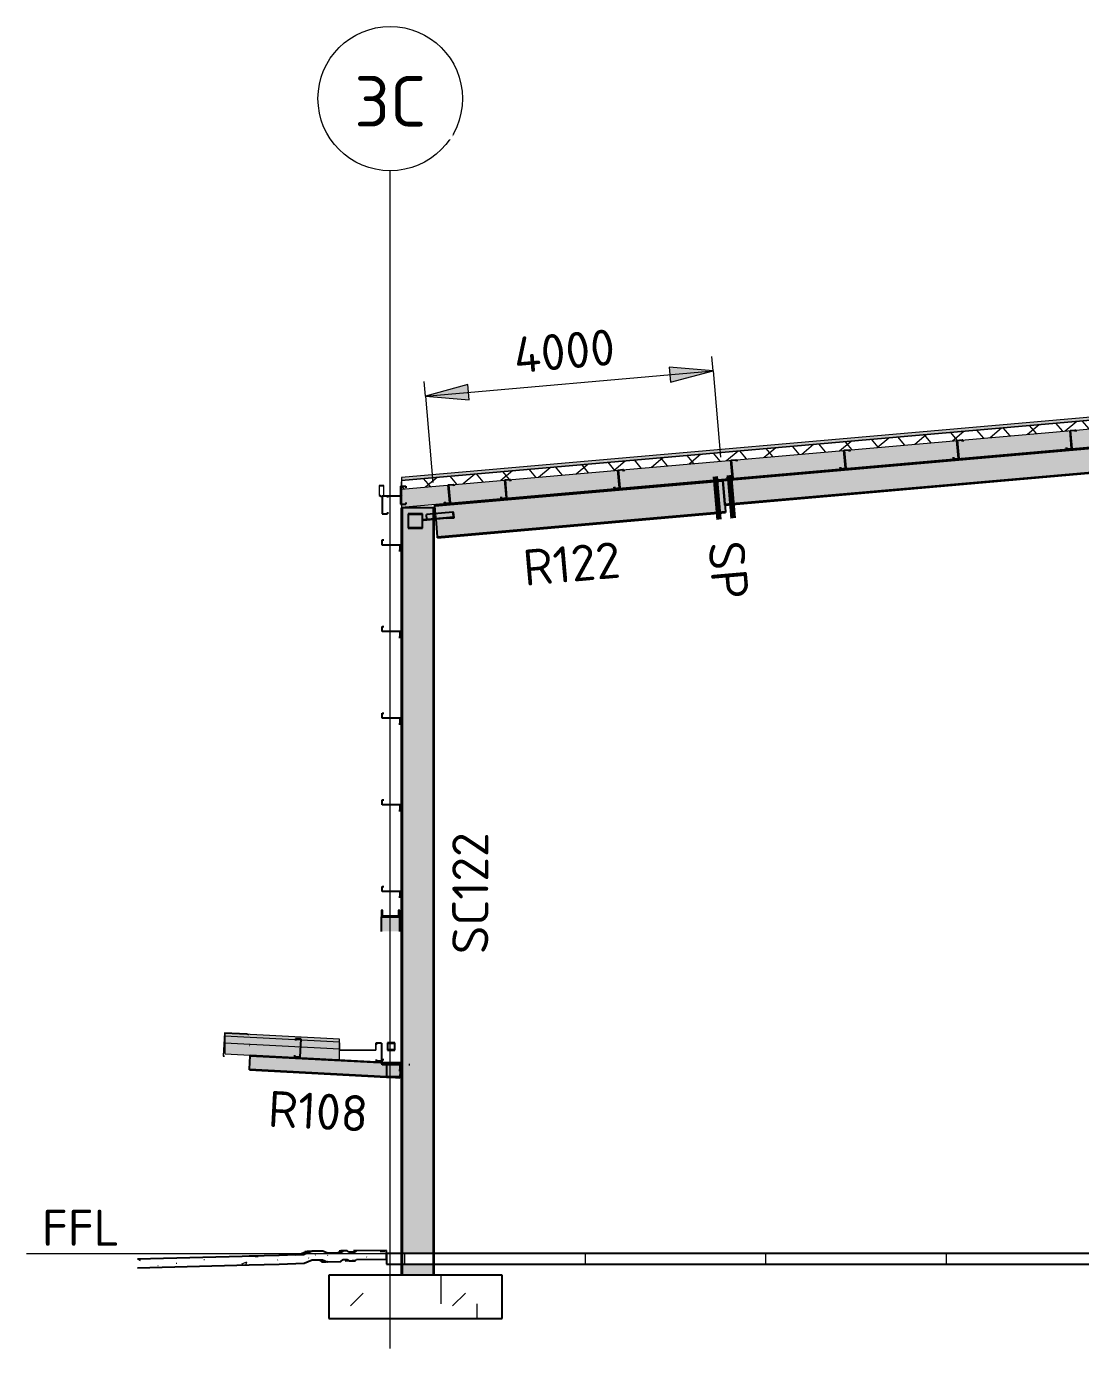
# Model space of a CAD drawing. Header units: millimetres. Extents: x 632 to 561478, y -3890 to 22200.
# Drawn here: x 390650 to 405247, y 3882 to 22200 of the extents above; entities that cross this region are included whole.
import ezdxf

# ---------------------------------------------------------------- set-up
doc = ezdxf.new("R2010")
doc.units = ezdxf.units.MM
for name, pattern in [('Dash', [7, 5, -2]), ('Hidden Double', [7, 5, -2]), ('Hidden Half', [3, 2, -1])]:
    doc.linetypes.add(name, pattern=pattern)
for name, color, linetype, lineweight in [('A-010-D_DIM', 211, 'Continuous', 13), ('A-010-D_DIM-200', 211, 'Continuous', 13), ('A-010-M_LINE', 90, 'Continuous', 13), ('A-230-H-FLOOR', 190, 'Continuous', 13), ('A-230-M_FLOOR', 192, 'Continuous', 13), ('A-230-MH_FLOOR', 190, 'Hidden Double', 13), ('A-270-M_ROOF', 132, 'Continuous', 13), ('S-160-M_FOUND', 171, 'Continuous', 13), ('S-280-A_COLUMN', 171, 'Continuous', 18), ('S-280-A_STRUCT_FRAME', 2, 'Continuous', 18), ('S-280-M_COLUMN', 52, 'Continuous', 13), ('S-280-M_STRUCT_FRAME', 12, 'Continuous', 13), ('S-280-MH_COLUMN', 52, 'Hidden Half', 13), ('Z-000-T_TEXT', 131, 'Continuous', 25), ('Z-030-M_GRID', 191, 'Continuous', 13), ('Z-033_T_GRIDREF', 31, 'Continuous', 13), ('Z-230-A_LEVEL', 51, 'Continuous', 13), ('Z-230_A_LEVEL', 51, 'Continuous', 18)]:
    doc.layers.add(name, color=color, linetype=linetype, lineweight=lineweight)
doc.styles.add('ISOCPEUR_1', font='isocpeur.ttf', dxfattribs={"height": 700})
doc.styles.add('ISOCPEUR_2', font='isocpeur.ttf', dxfattribs={"height": 500})
doc.dimstyles.new('2_5___Arrow___Transparent', dxfattribs={"dimscale": 304.8, "dimtxt": 497.990588, "dimasz": 1.968504, "dimexe": 0.656168, "dimexo": 1.049869, "dimgap": 0.164042, "dimtad": 1, "dimdec": 0, "dimzin": 0, "dimdsep": 46, "dimtxsty": 'ISOCPEUR_2', "dimsah": 1, "dimcen": 0.09, "dimadec": 0, "dimazin": 0, "dimtfac": 1, "dimtdec": 4, "dimtix": 1, "dimtmove": 0, "dimatfit": 3, "dimfxl": 1, "dimtvp": 1, "dimtolj": 1, "dimtzin": 0, "dimlwd": 18, "dimlwe": 18, "dimarcsym": 2})
pattern_1 = [(45, (420889.6, 0), (-1414.214, 0), [750, -3000]), (45, (421889.6, 1000), (-1414.214, 0), [750, -3000]), (45, (422889.6, -300), (-1414.214, 0), [250, -2000]), (90, (422889.6, 500), (-500, 500), [500, -2000]), (315, (422889.6, 1000), (0, 2828.43), [500, -3000]), (0, (421889.6, 1000), (2000, 2000), [300, -1000]), (0, (419389.6, 2000), (2000, 2000), [300, -2000])]

# ---------------------------------------------------------------- blocks, each defined once
blk = doc.blocks.new('Roof Gutters4 - Roof Gutters-3348027-S6_501-SECTION C8')
at = {"layer": 'A-270-M_ROOF', "lineweight": 5, "transparency": 33554432}
blk.add_hatch(color=253, dxfattribs=at).paths.add_polyline_path([(4310390, 7932), (4310390, 7935), (4310372, 7936), (4310391, 8252), (4310696, 8238), (4310713, 8232), (4310723, 8232), (4310696, 8241), (4310388, 8255), (4310369, 7933)])
at = {"layer": 'A-270-M_ROOF', "color": 53, "lineweight": 5}
for p, q in [((4310388, 8255), (4310369, 7933)), ((4310372, 7936), (4310391, 8252)), ((4310696, 8241), (4310388, 8255)), ((4310388, 8255), (4310388, 8255)), ((4310391, 8252), (4310696, 8238)), ((4310391, 8252), (4310391, 8252)), ((4310723, 8232), (4310696, 8241)), ((4310696, 8241), (4310696, 8241)), ((4310696, 8238), (4310713, 8232)), ((4310696, 8238), (4310696, 8238)), ((4310713, 8232), (4310723, 8232)), ((4310713, 8232), (4310713, 8232)), ((4310723, 8232), (4310723, 8232)), ((4310369, 7933), (4310390, 7932)), ((4310369, 7933), (4310369, 7933)), ((4310390, 7935), (4310372, 7936)), ((4310372, 7936), (4310372, 7936)), ((4310390, 7932), (4310390, 7935)), ((4310390, 7935), (4310390, 7935)), ((4310390, 7932), (4310390, 7932))]:
    blk.add_line(p, q, dxfattribs=at)
blk = doc.blocks.new('25021-APA-ZZ-ZZ-M3-AR-000001_V3_rvt-7-S6_501-SECTION C8')
at = {"layer": 'A-270-M_ROOF', "transparency": 33554432}
for color, points in [(9, [(4352532, 15911), (4352532, 15952), (4332686, 17688), (4312839, 15952), (4312839, 15911), (4332686, 17648), (4352116, 15948)]), (253, [(4312554, 15687), (4312558, 15691), (4312534, 15704), (4312534, 15837), (4312589, 15837), (4312589, 15692), (4312839, 15692), (4312839, 15892), (4312834, 15892), (4312834, 15697), (4312594, 15697), (4312594, 15842), (4312529, 15842), (4312529, 15701)]), (9, [(4311980, 8133), (4311980, 8168), (4310391, 8252), (4310391, 8216)]), (253, [(4311994, 8016), (4312484, 8016), (4312482, 8018), (4311982, 8018), (4311980, 8016)])]:
    blk.add_hatch(color=color, dxfattribs=at).paths.add_polyline_path(points)
at = {"layer": 'A-270-M_ROOF', "lineweight": 5}
h = blk.add_hatch(dxfattribs=at)
h.set_pattern_fill('FP_18', angle=-135, style=0, pattern_type=2)
h.set_pattern_definition([(40, (4337885.2, 1e-06), (-192.8363, 229.8133), []), (130, (4337885.2, 1e-06), (-229.8133, -192.8363), [])])
h.paths.add_polyline_path([(4352532, 15791), (4352532, 15911), (4332686, 17648), (4312839, 15911), (4312839, 15791), (4332686, 17527), (4352116, 15827)])
at = {"layer": 'A-270-M_ROOF', "lineweight": 5, "transparency": 33554432}
for color, points in [(254, [(4312839, 15540), (4332686, 17276), (4352532, 15540), (4352532, 15791), (4332682, 17527), (4312839, 15791), (4312839, 15687)]), (253, [(4312594, 15697), (4312595, 15699), (4312594, 15842)]), (253, [(4312839, 15692), (4312840, 15695), (4312839, 15892)]), (8, [(4311980, 8033), (4311980, 8133), (4310391, 8216), (4310391, 8116)]), (8, [(4311980, 7883), (4311980, 8033), (4310391, 8116), (4310391, 7966), (4310906, 7939)]), (253, [(4311982, 8018), (4311983, 8020), (4311982, 8118)]), (253, [(4312484, 8016), (4312485, 8018), (4312484, 8118)]), (8, [(4311980, 7883), (4311981, 7887), (4311980, 7939)])]:
    blk.add_hatch(color=color, dxfattribs=at).paths.add_polyline_path(points)
at = {"layer": 'A-270-M_ROOF', "color": 53, "lineweight": 5}
for p, q in [((4332379, 17661), (4312839, 15952)), ((4332686, 17648), (4312839, 15911)), ((4312839, 15911), (4332686, 17648)), ((4312839, 15791), (4332686, 17527)), ((4312839, 15540), (4332686, 17276)), ((4312839, 15952), (4312839, 15911)), ((4312840, 15952), (4312839, 15952)), ((4312529, 15842), (4312529, 15701)), ((4312594, 15842), (4312529, 15842)), ((4312529, 15842), (4312530, 15842)), ((4312534, 15704), (4312534, 15837)), ((4312534, 15837), (4312589, 15837)), ((4312534, 15837), (4312535, 15837)), ((4312589, 15837), (4312589, 15692)), ((4312589, 15837), (4312590, 15837)), ((4312594, 15697), (4312594, 15842)), ((4312594, 15842), (4312595, 15842)), ((4312839, 15892), (4312834, 15892)), ((4312834, 15892), (4312834, 15697)), ((4312834, 15892), (4312835, 15892)), ((4312839, 15911), (4312839, 15540)), ((4312840, 15911), (4312839, 15911)), ((4312839, 15911), (4312840, 15911)), ((4312839, 15692), (4312839, 15892)), ((4312839, 15892), (4312840, 15892)), ((4312529, 15701), (4312554, 15687)), ((4312530, 15701), (4312529, 15701)), ((4312558, 15691), (4312534, 15704)), ((4312534, 15704), (4312535, 15704)), ((4312554, 15687), (4312558, 15691)), ((4312554, 15687), (4312555, 15687)), ((4312558, 15691), (4312558, 15691)), ((4312589, 15692), (4312839, 15692)), ((4312589, 15692), (4312590, 15692)), ((4312834, 15697), (4312594, 15697)), ((4312594, 15697), (4312595, 15697)), ((4312834, 15697), (4312835, 15697)), ((4312839, 15692), (4312840, 15692)), ((4312839, 15540), (4312840, 15540)), ((4311980, 8168), (4310391, 8252)), ((4310391, 8252), (4310391, 7966)), ((4310391, 8252), (4310391, 8252)), ((4310391, 8216), (4311980, 8133)), ((4310391, 8116), (4311980, 8033)), ((4311980, 7883), (4311980, 8168)), ((4311980, 8168), (4311981, 8168)), ((4311982, 8118), (4311980, 8118)), ((4311980, 8118), (4311980, 8016)), ((4311981, 8118), (4311980, 8118)), ((4311982, 8018), (4311982, 8118)), ((4311983, 8118), (4311982, 8118)), ((4312484, 8118), (4312482, 8118)), ((4312482, 8118), (4312482, 8018)), ((4312483, 8118), (4312482, 8118)), ((4312484, 8016), (4312484, 8118)), ((4312484, 8118), (4312485, 8118)), ((4310391, 7966), (4311980, 7883)), ((4310391, 7966), (4310391, 7966)), ((4311980, 8016), (4312484, 8016)), ((4311981, 8016), (4311980, 8016)), ((4311981, 7883), (4311980, 7883)), ((4312482, 8018), (4311982, 8018)), ((4311983, 8018), (4311982, 8018)), ((4312483, 8018), (4312482, 8018)), ((4312485, 8016), (4312484, 8016))]:
    blk.add_line(p, q, dxfattribs=at)
blk.add_blockref('Roof Gutters4 - Roof Gutters-3348027-S6_501-SECTION C8', (0, 0), dxfattribs=at)
blk = doc.blocks.new('NRP_Framing-Steel-EA - RB725 - 75x75x8EA-3935374-S6_501-SECTION C8')
at = {"layer": 'S-280-M_STRUCT_FRAME', "linetype": 'Dash', "lineweight": 25}
for points in [[(4313143, 15357), (4313465, 15385), (4313464, 15393), (4313142, 15365)], [(4313191, 15369), (4313556, 15401), (4313550, 15468), (4313185, 15436), (4313189, 15393)], [(4313465, 15385), (4313568, 15394), (4313561, 15469), (4313550, 15468), (4313556, 15401), (4313464, 15393)]]:
    blk.add_hatch(color=256, dxfattribs=at).paths.add_polyline_path(points)
at = {"layer": 'S-280-M_STRUCT_FRAME', "lineweight": 25}
for p, q in [((4313464, 15393), (4313142, 15365)), ((4313550, 15468), (4313185, 15436)), ((4313191, 15369), (4313185, 15436)), ((4313556, 15401), (4313464, 15393)), ((4313464, 15393), (4313465, 15385)), ((4313465, 15385), (4313568, 15394)), ((4313561, 15469), (4313550, 15468)), ((4313550, 15468), (4313556, 15401)), ((4313568, 15394), (4313561, 15469)), ((4313143, 15357), (4313142, 15365)), ((4313465, 15385), (4313143, 15357))]:
    blk.add_line(p, q, dxfattribs=at)
blk = doc.blocks.new('NRP_Framing-Steel-Purlin C - P946 - EC250-24-4155213-S6_501-SECTION C8')
at = {"layer": 'S-280-M_STRUCT_FRAME', "color": 1, "lineweight": 25}
blk.add_line((4310732, 8083), (4310730, 8083), dxfattribs=at)
blk.add_line((4310732, 8083), (4310730, 8083), dxfattribs=at)
blk = doc.blocks.new('NRP_Framing-Steel-Purlin C - P946 - EC250-24-4139179-S6_501-SECTION C8')
at = {"layer": 'S-280-M_STRUCT_FRAME', "color": 1, "lineweight": 25}
blk.add_line((4310733, 8083), (4310732, 8083), dxfattribs=at)
blk.add_line((4310733, 8083), (4310732, 8083), dxfattribs=at)
blk = doc.blocks.new('NRP_Framing-Steel-Purlin C - P946 - EC250-24-4139003-S6_501-SECTION C8')
at = {"layer": 'S-280-M_STRUCT_FRAME', "color": 1, "lineweight": 25}
blk.add_line((4311417, 8047), (4311418, 8047), dxfattribs=at)
blk.add_line((4311417, 8047), (4311418, 8047), dxfattribs=at)
blk = doc.blocks.new('NRP_Framing-Steel-Purlin C - P946 - EC250-24-4139004-S6_501-SECTION C8')
at = {"layer": 'S-280-M_STRUCT_FRAME', "color": 1, "lineweight": 25}
blk.add_line((4311993, 8017), (4311995, 8017), dxfattribs=at)
blk.add_line((4311993, 8017), (4311995, 8017), dxfattribs=at)
blk = doc.blocks.new('NRP_Framing-Steel-Purlin C - P946 - EC250-24-4139209-S6_501-SECTION C8')
at = {"layer": 'S-280-M_STRUCT_FRAME', "color": 1, "lineweight": 25}
for p, q in [((4311371, 8174), (4311370, 8150)), ((4311444, 8171), (4311371, 8174)), ((4311444, 8171), (4311431, 7921)), ((4311359, 7949), (4311358, 7925)), ((4311431, 7921), (4311358, 7925))]:
    blk.add_line(p, q, dxfattribs=at)
blk = doc.blocks.new('NRP_Framing-Steel-Purlin C - P946 - EC250-24-4139183-S6_501-SECTION C8')
at = {"layer": 'S-280-M_STRUCT_FRAME', "color": 1, "lineweight": 25}
blk.add_line((4311995, 8017), (4311996, 8017), dxfattribs=at)
blk.add_line((4311995, 8017), (4311996, 8017), dxfattribs=at)
blk = doc.blocks.new('NRP_Framing-Steel-Purlin C - P946 - EC250-24-4139008-S6_501-SECTION C8')
at = {"layer": 'S-280-M_STRUCT_FRAME', "color": 1, "lineweight": 25}
for p, q in [((4312562, 8113), (4312489, 8113)), ((4312489, 8113), (4312489, 8089)), ((4312562, 8113), (4312562, 7863)), ((4312489, 7887), (4312489, 7863)), ((4312562, 7863), (4312489, 7863))]:
    blk.add_line(p, q, dxfattribs=at)
blk = doc.blocks.new('NRP_Framing-Steel-Purlin C - P946 - EC250-24-4133309-S6_501-SECTION C8')
at = {"layer": 'S-280-M_STRUCT_FRAME', "color": 1, "lineweight": 25}
for p, q in [((4312825, 15831), (4312825, 15581)), ((4312825, 15831), (4312898, 15831)), ((4312898, 15831), (4312898, 15807)), ((4312825, 15581), (4312898, 15581)), ((4312857, 15707), (4312857, 15708)), ((4312898, 15605), (4312898, 15581))]:
    blk.add_line(p, q, dxfattribs=at)
blk = doc.blocks.new('NRP_Framing-Steel-Purlin Z - P916 - EZ250-24-4046601-S6_501-SECTION C8')
at = {"layer": 'S-280-M_STRUCT_FRAME', "color": 1, "lineweight": 25}
for p, q in [((4323662, 16739), (4323733, 16745)), ((4323662, 16739), (4323733, 16745)), ((4323684, 16490), (4323662, 16739)), ((4323684, 16490), (4323662, 16739)), ((4323733, 16745), (4323735, 16723)), ((4323733, 16745), (4323735, 16723)), ((4323607, 16505), (4323609, 16483)), ((4323607, 16505), (4323609, 16483)), ((4323609, 16483), (4323684, 16490)), ((4323609, 16483), (4323684, 16490)), ((4323681, 16615), (4323682, 16615))]:
    blk.add_line(p, q, dxfattribs=at)
blk = doc.blocks.new('NRP_Framing-Steel-Purlin Z - P915 - EZ250-19-4046628-S6_501-SECTION C8')
at = {"layer": 'S-280-M_STRUCT_FRAME', "color": 92, "lineweight": 25}
for p, q in [((4323692, 16490), (4323670, 16740)), ((4323692, 16490), (4323670, 16740)), ((4323733, 16745), (4323741, 16746)), ((4323733, 16745), (4323741, 16746)), ((4323741, 16746), (4323743, 16725)), ((4323741, 16746), (4323743, 16725)), ((4323614, 16505), (4323616, 16484)), ((4323614, 16505), (4323616, 16484)), ((4323681, 16615), (4323682, 16615)), ((4323684, 16490), (4323692, 16490)), ((4323684, 16490), (4323692, 16490))]:
    blk.add_line(p, q, dxfattribs=at)
blk = doc.blocks.new('NRP_Framing-Steel-Purlin Z - G914 - EZ250-15-4091589-S6_501-SECTION C8')
at = {"layer": 'S-280-M_STRUCT_FRAME', "color": 150, "lineweight": 25}
for p, q in [((4312572, 7815), (4312572, 7886)), ((4312572, 7886), (4312592, 7886)), ((4312572, 7815), (4312572, 7886)), ((4312572, 7886), (4312592, 7886)), ((4312822, 7815), (4312572, 7815)), ((4312822, 7815), (4312572, 7815)), ((4312803, 7739), (4312822, 7739)), ((4312803, 7739), (4312822, 7739)), ((4312822, 7739), (4312822, 7815)), ((4312822, 7739), (4312822, 7815))]:
    blk.add_line(p, q, dxfattribs=at)
blk = doc.blocks.new('NRP_Framing-Steel-Purlin Z - G914 - EZ250-15-4092115-S6_501-SECTION C8')
at = {"layer": 'S-280-M_STRUCT_FRAME', "color": 150, "lineweight": 25}
for p, q in [((4312572, 10215), (4312572, 10286)), ((4312572, 10286), (4312592, 10286)), ((4312572, 10215), (4312572, 10286)), ((4312572, 10286), (4312592, 10286)), ((4312822, 10215), (4312572, 10215)), ((4312822, 10215), (4312572, 10215)), ((4312803, 10139), (4312822, 10139)), ((4312803, 10139), (4312822, 10139)), ((4312822, 10139), (4312822, 10215)), ((4312822, 10139), (4312822, 10215))]:
    blk.add_line(p, q, dxfattribs=at)
blk = doc.blocks.new('NRP_Framing-Steel-Purlin Z - G914 - EZ250-15-4092399-S6_501-SECTION C8')
at = {"layer": 'S-280-M_STRUCT_FRAME', "color": 150, "lineweight": 25}
for p, q in [((4312572, 11415), (4312572, 11486)), ((4312572, 11486), (4312592, 11486)), ((4312572, 11415), (4312572, 11486)), ((4312572, 11486), (4312592, 11486)), ((4312822, 11415), (4312572, 11415)), ((4312822, 11415), (4312572, 11415)), ((4312822, 11339), (4312822, 11415)), ((4312822, 11339), (4312822, 11415)), ((4312803, 11339), (4312822, 11339)), ((4312803, 11339), (4312822, 11339))]:
    blk.add_line(p, q, dxfattribs=at)
blk = doc.blocks.new('NRP_Framing-Steel-Purlin Z - G914 - EZ250-15-4092519-S6_501-SECTION C8')
at = {"layer": 'S-280-M_STRUCT_FRAME', "color": 150, "lineweight": 25}
for p, q in [((4312572, 12615), (4312572, 12686)), ((4312572, 12686), (4312592, 12686)), ((4312572, 12615), (4312572, 12686)), ((4312572, 12686), (4312592, 12686)), ((4312822, 12615), (4312572, 12615)), ((4312822, 12615), (4312572, 12615)), ((4312803, 12539), (4312822, 12539)), ((4312803, 12539), (4312822, 12539)), ((4312822, 12539), (4312822, 12615)), ((4312822, 12539), (4312822, 12615))]:
    blk.add_line(p, q, dxfattribs=at)
blk = doc.blocks.new('NRP_Framing-Steel-Purlin C - G946 - EC250-24-4093775-S6_501-SECTION C8')
at = {"layer": 'S-280-M_STRUCT_FRAME', "color": 1, "lineweight": 25}
for p, q in [((4312571, 15697), (4312644, 15697)), ((4312571, 15697), (4312571, 15447)), ((4312644, 15697), (4312644, 15673)), ((4312571, 15447), (4312644, 15447)), ((4312644, 15471), (4312644, 15447))]:
    blk.add_line(p, q, dxfattribs=at)
blk = doc.blocks.new('NRP_Framing-Steel-SHS - S444 - 200x200x6_0SHS-4135941-S6_501-SECTION C8')
at = {"layer": 'S-280-M_STRUCT_FRAME', "linetype": 'Dash', "lineweight": 25}
h = blk.add_hatch(color=256, dxfattribs=at)
h.paths.add_polyline_path([(4312832, 7641), (4312832, 7841), (4312632, 7841), (4312632, 7641)])
h.paths.add_polyline_path([(4312826, 7647), (4312638, 7647), (4312638, 7835), (4312826, 7835), (4312826, 7825)])
at = {"layer": 'S-280-M_STRUCT_FRAME', "lineweight": 25}
for p, q in [((4312832, 7841), (4312632, 7841)), ((4312632, 7841), (4312632, 7641)), ((4312638, 7835), (4312826, 7835)), ((4312638, 7647), (4312638, 7835)), ((4312826, 7835), (4312826, 7647)), ((4312832, 7641), (4312832, 7841)), ((4312632, 7641), (4312832, 7641)), ((4312826, 7647), (4312638, 7647))]:
    blk.add_line(p, q, dxfattribs=at)
blk = doc.blocks.new('NRP_Framing-Steel-SHS - WH433 - 100x100x5_0SHS-4136496-S6_501-SECTION C8')
at = {"layer": 'S-280-M_STRUCT_FRAME', "linetype": 'Dash', "lineweight": 25}
h = blk.add_hatch(color=256, dxfattribs=at)
h.paths.add_polyline_path([(4312698, 8018), (4312746, 8018), (4312746, 8118), (4312646, 8118), (4312646, 8018)])
h.paths.add_polyline_path([(4312698, 8023), (4312651, 8023), (4312651, 8113), (4312741, 8113), (4312741, 8023)])
at = {"layer": 'S-280-M_STRUCT_FRAME', "lineweight": 25}
for p, q in [((4312746, 8118), (4312646, 8118)), ((4312646, 8118), (4312646, 8018)), ((4312651, 8113), (4312741, 8113)), ((4312651, 8023), (4312651, 8113)), ((4312741, 8113), (4312741, 8023)), ((4312746, 8018), (4312746, 8118)), ((4312646, 8018), (4312746, 8018)), ((4312741, 8023), (4312651, 8023))]:
    blk.add_line(p, q, dxfattribs=at)
blk = doc.blocks.new('NRP_Framing-Steel-UB - R108 - 200UB25_4-4138967-S6_501-SECTION C8')
at = {"layer": 'S-280-M_STRUCT_FRAME', "linetype": 'Dash', "lineweight": 25}
h = blk.add_hatch(color=256, dxfattribs=at)
h.paths.add_polyline_path([(4312818, 7647), (4312826, 7830), (4312698, 7835), (4312638, 7835), (4312638, 7652), (4312727, 7647), (4312818, 7647)])
h.paths.add_polyline_path([(4312632, 7652), (4312632, 7840), (4310744, 7939), (4310734, 7752), (4311994, 7686)])
h = blk.add_hatch(color=256, dxfattribs=at)
h.paths.add_polyline_path([(4312826, 7830), (4312826, 7835), (4312724, 7835)])
h.paths.add_polyline_path([(4312632, 7840), (4312632, 7841), (4312759, 7841), (4310744, 7947), (4310744, 7939), (4312610, 7841)])
h = blk.add_hatch(color=256, dxfattribs=at)
h.paths.add_polyline_path([(4312818, 7635), (4312818, 7641), (4312692, 7641)])
h.paths.add_polyline_path([(4312632, 7644), (4312632, 7652), (4310734, 7752), (4310734, 7744), (4312578, 7647)])
h.paths.add_polyline_path([(4312638, 7647), (4312727, 7647), (4312638, 7652)])
at = {"layer": 'S-280-M_STRUCT_FRAME', "lineweight": 25}
for p, q in [((4310734, 7752), (4310744, 7939)), ((4310744, 7939), (4310744, 7947)), ((4310744, 7947), (4312758, 7841)), ((4310744, 7939), (4312632, 7840)), ((4310734, 7744), (4310734, 7752)), ((4310734, 7752), (4312632, 7652)), ((4310734, 7744), (4312632, 7644)), ((4312725, 7835), (4312826, 7830)), ((4312826, 7796), (4312818, 7647)), ((4312638, 7652), (4312726, 7647)), ((4312693, 7641), (4312818, 7635)), ((4312818, 7642), (4312818, 7635))]:
    blk.add_line(p, q, dxfattribs=at)
at = {"layer": 'S-280-M_STRUCT_FRAME', "linetype": 'Dash', "lineweight": 25}
for p, q in [((4312632, 7840), (4312723, 7835)), ((4312760, 7841), (4312828, 7838)), ((4312828, 7830), (4312826, 7798)), ((4312826, 7830), (4312828, 7830)), ((4312828, 7838), (4312828, 7830)), ((4312632, 7652), (4312638, 7652)), ((4312632, 7644), (4312691, 7641)), ((4312728, 7647), (4312818, 7643)), ((4312818, 7647), (4312818, 7643)), ((4312818, 7643), (4312818, 7642))]:
    blk.add_line(p, q, dxfattribs=at)
blk = doc.blocks.new('NRP_Framing-Steel-Purlin Z - G914 - EZ250-15-4136601-S6_501-SECTION C8')
at = {"layer": 'S-280-M_STRUCT_FRAME', "color": 150, "linetype": 'Dash', "lineweight": 25}
blk.add_line((4312947, 7815), (4312940, 7815), dxfattribs=at)
at = {"layer": 'S-280-M_STRUCT_FRAME', "color": 150, "lineweight": 25}
blk.add_line((4312955, 7815), (4312947, 7815), dxfattribs=at)
blk = doc.blocks.new('Grid - NRP_Grid-Head-320187-S6_501-SECTION C8')
at = {"layer": 'Z-033_T_GRIDREF'}
blk.add_circle((4352682.29802, 21200), 1000, dxfattribs=at)
blk = doc.blocks.new('DIMBLOCK26-S6_501-SECTION C8')
at = {"layer": 'A-010-D_DIM-200', "lineweight": 18}
for points in [[(400159, 17428), (399552, 17481), (399570, 17270)], [(396174, 17079), (396781, 17026), (396763, 17237)]]:
    blk.add_hatch(color=256, dxfattribs=at).paths.add_polyline_path(points)
for p, q in [((400159, 17428), (400141, 17627)), ((396174, 17079), (400159, 17428)), ((400159, 17428), (399552, 17481)), ((399552, 17481), (399570, 17270)), ((399570, 17270), (400159, 17428)), ((400159, 17428), (400263, 16232)), ((396174, 17079), (396157, 17279)), ((396763, 17237), (396174, 17079)), ((396781, 17026), (396763, 17237)), ((396174, 17079), (396781, 17026)), ((396174, 17079), (396279, 15883))]:
    blk.add_line(p, q, dxfattribs=at)
at = {"layer": 'A-010-D_DIM-200', "color": 0, "lineweight": 18, "insert": (397375, 17890), "char_height": 500, "width": 1758.29, "attachment_point": 1, "rotation": 5, "line_spacing_factor": 1.149209, "style": 'ISOCPEUR_2'}
blk.add_mtext('4000', dxfattribs=at)
blk = doc.blocks.new('NRP_Splice _v3_ - NRP_Splice-3209833-S6_501-SECTION C8')
at = {"layer": 'Z-000-T_TEXT', "lineweight": 70}
for p, q in [((4317182, 15965), (4317234, 15368)), ((4317182, 15965), (4317234, 15368)), ((4317381, 15983), (4317433, 15385)), ((4317433, 15385), (4317381, 15983))]:
    blk.add_line(p, q, dxfattribs=at)

msp = doc.modelspace()

# ---------------------------------------------------------------- hatches: boundary and pattern name
at = {"layer": 'A-230-H-FLOOR'}
h = msp.add_hatch(dxfattribs=at)
h.set_pattern_fill('FP_17', color=256, style=0, pattern_type=2)
h.set_pattern_definition([(50, (420889.6, 0), (728.737, -63.756), [76.2, -838.2]), (355, (420889.6, 0), (-140.972, 764.228), [60.96, -670.56]), (100.451, (420950.35, -5.3), (587.77, 700.467), [64.76, -712.36]), (46.184, (420889.6, 203.2), (1084.316, -168.17), [114.3, -1257.3]), (96.636, (420980, 189.2), (949.61, 989.71), [97.14, -1068.54]), (351.184, (420889.6, 203.2), (949.62, 989.7), [91.44, -1005.84]), (21, (420991.2, 152.4), (606.458, -409.06), [76.2, -838.2]), (326, (420991.2, 152.4), (247.208, 736.753), [60.96, -670.56]), (71.451, (421041.76, 118.3), (853.668, 327.685), [64.76, -712.36]), (37.5, (420889.62, 0), (12.3547, 338.2201), [6.706, -655.726, 6.706, -674.014, -673.1]), (37.5, (420889.62, 0), (12.3547, 338.2201), [-1343.152, 6.706, -666.394]), (7.5, (420889.62, 0), (267.279, 400.722), [6.706, -381.406, 6.706, -640.486, -256.54]), (7.5, (420889.62, 0), (267.279, 400.722), [-1035.304, 6.706, -249.834]), (327.5, (420663.05, 0), (542.3633, -22.9153), [6.706, -247.294, 6.706, -785.774, -1051.56]), (327.5, (420663.05, 0), (542.3633, -22.9153), [-1046.48, 6.706, -1044.854]), (317.5, (420561.45, 0), (592.517, 101.707), [6.706, -323.494, 6.706, -519.582, -746.76]), (317.5, (420561.45, 0), (592.517, 101.707), [-856.488, 6.706, -740.054])])
h.paths.add_polyline_path([(392186.1, 5000.9), (394147.1, 5050), (394496.3, 5066.8), (394605.9, 5109.7), (394755, 5109.7), (394819.2, 5081.9), (395002.3, 5090.4), (395037.7, 5114), (395090.8, 5114), (395116.6, 5095.8), (395203.1, 5099.5), (395220.1, 5115.8), (395636.7, 5120), (395636.7, 5240), (395220.1, 5235.8), (395203.1, 5219.5), (395116.6, 5215.8), (395090.1, 5234.5), (395037.7, 5234), (394998.8, 5210.3), (394819.2, 5201.9), (394751.7, 5231.2), (394605.9, 5229.7), (394496.3, 5186.8), (394147.1, 5170), (392186.1, 5120.9), (392186.1, 5039.9)])
at = {"layer": 'A-230-H-FLOOR', "lineweight": 5}
for points in [[(394143.3, 5170), (394147.1, 5170), (394147.1, 5170.2)], [(394382.4, 5181.5), (394496.4, 5186.9), (394605.8, 5229.7), (394502.6, 5228.7), (394395.9, 5186.8)], [(394939, 5207.5), (395002.3, 5210.5), (395037.6, 5234), (394977.8, 5233.4), (394943.4, 5210.4)], [(395160.1, 5217.6), (395203.1, 5219.5), (395220.1, 5235.8), (395176.1, 5233.1), (395162, 5219.5)], [(394737.4, 5078.1), (394819.1, 5081.9), (394751.6, 5111.2), (394664.5, 5109.7), (394728.6, 5081.9)], [(395064.6, 5093.3), (395116.6, 5095.8), (395090.1, 5114.5), (395037.7, 5112.4), (395060.4, 5096.3)]]:
    msp.add_hatch(color=256, dxfattribs=at).paths.add_polyline_path(points)
at = {"layer": 'A-230-H-FLOOR'}
h = msp.add_hatch(dxfattribs=at)
h.set_pattern_fill('FP_16', color=256, style=0, pattern_type=2)
h.set_pattern_definition(pattern_1)
h.paths.add_polyline_path([(425938.6, 5050), (435536.7, 5050), (435536.7, 5200), (395636.7, 5200), (395636.7, 5050), (420313.2, 5050)])
at = {"layer": 'S-160-M_FOUND'}
h = msp.add_hatch(dxfattribs=at)
h.set_pattern_fill('FP_16', color=256, style=0, pattern_type=2)
h.set_pattern_definition(pattern_1)
h.paths.add_polyline_path([(394998.8, 4300), (397238, 4300), (397238, 4900), (394838, 4900), (394838, 4300)])
at = {"layer": 'S-280-M_COLUMN', "lineweight": 5}
h = msp.add_hatch(color=256, dxfattribs=at)
h.paths.add_polyline_path([(395851.2, 4900), (395851.2, 5050), (395836.7, 5050), (395836.7, 4900)])
h.paths.add_polyline_path([(395836.7, 5200), (395851.2, 5200), (395851.2, 15532.3), (395836.7, 15532.3), (395836.7, 6899.5)])
h = msp.add_hatch(color=256, dxfattribs=at)
h.paths.add_polyline_path([(395852.7, 4900), (395862.6, 4900), (395862.5, 5050), (395851.2, 5050), (395851.2, 4900)])
h.paths.add_polyline_path([(395851.2, 5200), (395862.6, 5200), (395862.6, 15532.3), (395851.2, 15532.3), (395851.2, 6899.5)])
h = msp.add_hatch(color=256, dxfattribs=at)
h.paths.add_polyline_path([(396268.2, 4900), (396268.2, 5050), (395862.6, 5050), (395862.6, 4900)])
h.paths.add_polyline_path([(395862.6, 5200), (396268.2, 5200), (396268.2, 15367.3), (396147.1, 15356.7), (396146.4, 15364.7), (396195, 15369), (396189.2, 15435.7), (396268.2, 15442.6), (396268.2, 15532.3), (395862.6, 15532.3), (395862.6, 6899.5)])
h.paths.add_polyline_path([(395935.2, 15247.7), (395935.2, 15447.7), (396135.2, 15447.7), (396135.2, 15247.7), (395941.2, 15247.7)])
h.paths.add_polyline_path([(396129.2, 15253.7), (396129.2, 15441.7), (395941.2, 15441.7), (395941.2, 15253.7)])
h = msp.add_hatch(color=256, dxfattribs=at)
h.paths.add_polyline_path([(396278.1, 4900), (396279.6, 4900), (396278, 5050), (396268.2, 5050), (396268.2, 4900), (396273.9, 4900)])
h.paths.add_polyline_path([(396279.6, 5200), (396279.6, 5200), (396278.1, 15368.2), (396268.2, 15367.3), (396268.2, 5200), (396278.1, 5200)])
h.paths.add_polyline_path([(396268.2, 15442.6), (396279.6, 15443.6), (396278.1, 15532.3), (396268.2, 15532.3), (396268.2, 15467.7)])
h = msp.add_hatch(color=256, dxfattribs=at)
h.paths.add_polyline_path([(396294.1, 4900), (396294.1, 5050), (396279.6, 5050), (396279.6, 4900)])
h.paths.add_polyline_path([(396279.6, 5200), (396294.1, 5200), (396294.1, 15369.6), (396279.6, 15368.3), (396279.6, 6899.5)])
h.paths.add_polyline_path([(396279.6, 15443.6), (396294.1, 15444.9), (396294.1, 15532.3), (396279.6, 15532.3), (396279.6, 15467.7)])
at = {"layer": 'S-280-M_STRUCT_FRAME', "lineweight": 5}
for points in [[(400291.7, 15910.4), (411701.1, 16908.6), (411700.3, 16918.2), (400290.9, 15920)], [(400321.6, 15569.4), (411731, 16567.6), (411730.1, 16577.2), (400320.7, 15579)], [(396305.1, 15556.8), (400291.9, 15905.6), (400290.6, 15920), (396303.9, 15571.2)], [(396342.5, 15130), (400329.2, 15478.8), (400291.9, 15905.6), (396305.1, 15556.8), (396314.8, 15446.7), (396565.4, 15468.6), (396571.9, 15393.9), (396321.3, 15372), (396334.2, 15225)], [(396343.7, 15115.6), (400330.5, 15464.4), (400329.2, 15478.8), (396342.5, 15130)], [(395566.7, 9864.5), (395816.7, 9864.5), (395816.7, 9956.4), (395801.7, 9956.4), (395801.7, 9872.7), (395581.7, 9872.7), (395581.7, 9956.4), (395566.7, 9956.4)], [(395566.7, 9661.4), (395816.5, 9661.4), (395816.7, 9864.5), (395566.8, 9864.5)]]:
    msp.add_hatch(color=256, dxfattribs=at).paths.add_polyline_path(points)
h = msp.add_hatch(color=256, dxfattribs=at)
h.paths.add_polyline_path([(400320.7, 15579), (411730.1, 16577.2), (411700.8, 16908.5), (400291.9, 15908.2), (400292.1, 15905.6)])
h.paths.add_polyline_path([(405459.7, 16096.2), (405453.3, 16162.9), (405362.3, 16154.9), (405362.1, 16162.9), (405763.4, 16199.2), (405763.4, 16307.6), (405963.4, 16307.6), (405963.4, 16107.6), (405763.4, 16107.6), (405763.4, 16122.8), (405464.1, 16096.6)])
h.paths.add_polyline_path([(405769.4, 16113.6), (405957.4, 16113.6), (405957.4, 16301.6), (405769.4, 16301.6), (405769.4, 16198.6), (405776.8, 16199.2), (405783.3, 16124.5), (405769.4, 16123.3)])
h.paths.add_polyline_path([(405979.3, 16216.9), (405978.6, 16224.9), (406027.2, 16229.2), (406021.4, 16295.9), (406393.2, 16328.4), (406399.7, 16253.7), (406021.4, 16220.6)])
h = msp.add_hatch(color=256, dxfattribs=at)
h.paths.add_polyline_path([(395935.2, 15247.7), (396135.2, 15247.7), (396135.2, 15447.7), (395935.2, 15447.7)])
h.paths.add_polyline_path([(396129.2, 15253.7), (395941.2, 15253.7), (395941.2, 15441.7), (396129.2, 15441.7)])

# ---------------------------------------------------------------- linework, layer by layer
at = {"layer": 'A-010-M_LINE', "lineweight": 25}
for p, q in [((400292.2, 15903), (400291.3, 15913)), ((396307.4, 15554.4), (396306.6, 15564.4))]:
    msp.add_line(p, q, dxfattribs=at)
at = {"layer": 'A-230-M_FLOOR', "lineweight": 25}
for p, q in [((393818.7, 5162), (392186.1, 5120.9)), ((394147.1, 5170), (393733.2, 5159.9)), ((394147.1, 5170), (394143.3, 5170)), ((394496.3, 5186.8), (394147.1, 5170)), ((394382.2, 5181.5), (394496.3, 5186.8)), ((394605.9, 5229.7), (394496.3, 5186.8)), ((394751.7, 5231.2), (394605.9, 5229.7)), ((394819.2, 5201.9), (394751.7, 5231.2)), ((395002.3, 5210.4), (394819.2, 5201.9)), ((394982.5, 5233.5), (394977.8, 5233.4)), ((395037.7, 5234), (395002.3, 5210.4)), ((395090.1, 5234.5), (395037.7, 5234)), ((395116.6, 5215.8), (395090.1, 5234.5)), ((395203.1, 5219.5), (395116.6, 5215.8)), ((395636.7, 5240), (395178.5, 5235.4)), ((395220.1, 5235.8), (395203.1, 5219.5)), ((395636.7, 5120), (395636.7, 5240)), ((435536.7, 5200), (395636.7, 5200)), ((395636.7, 5200), (395636.7, 5050)), ((392186.1, 5000.9), (393733.2, 5039.9)), ((393733.2, 5039.9), (394147.1, 5050)), ((394147.1, 5050), (394496.3, 5066.8)), ((394496.3, 5066.8), (394605.9, 5109.7)), ((394605.9, 5109.7), (394751.7, 5111.2)), ((394819.2, 5081.9), (395002.3, 5090.4)), ((395002.3, 5090.4), (395037.7, 5114)), ((395037.7, 5114), (395090.1, 5114.5)), ((395116.6, 5095.8), (395064.5, 5093.3)), ((395090.1, 5114.5), (395116.6, 5095.8)), ((395116.6, 5095.8), (395203.1, 5099.5)), ((395203.1, 5099.5), (395159.7, 5097.5)), ((395203.1, 5099.5), (395220.1, 5115.8)), ((395220.1, 5115.8), (395636.7, 5120)), ((395636.7, 5050), (435536.7, 5050))]:
    msp.add_line(p, q, dxfattribs=at)
at = {"layer": 'A-230-MH_FLOOR', "lineweight": 25}
for p, q in [((393818.7, 5162), (393860.1, 5163.1)), ((394502.8, 5228.7), (394605.9, 5229.7)), ((395037.7, 5234), (394982.5, 5233.5)), ((394819.2, 5081.9), (394737.4, 5078.1)), ((394751.7, 5111.2), (394819.2, 5081.9))]:
    msp.add_line(p, q, dxfattribs=at)
at = {"layer": 'S-160-M_FOUND', "lineweight": 25}
for p, q in [((397238, 4900), (394838, 4900)), ((394838, 4900), (394838, 4300)), ((397238, 4300), (397238, 4900)), ((394838, 4300), (397238, 4300))]:
    msp.add_line(p, q, dxfattribs=at)
at = {"layer": 'S-280-M_COLUMN', "lineweight": 25}
for p, q in [((395836.7, 15532.3), (395836.7, 7841.3)), ((395851.2, 15532.3), (395836.7, 15532.3)), ((395851.2, 15532.3), (395851.2, 5200)), ((395862.6, 15532.3), (395851.2, 15532.3)), ((396268.2, 15532.3), (395862.6, 15532.3)), ((396279.6, 15532.3), (396268.2, 15532.3)), ((396279.6, 15532.3), (396279.6, 15443.6)), ((396294.1, 15532.3), (396279.6, 15532.3)), ((396294.1, 15444.9), (396294.1, 15532.3)), ((396279.6, 15368.3), (396279.6, 5200)), ((396294.1, 5200), (396294.1, 15369.6)), ((395836.7, 7641.3), (395836.7, 5200)), ((395836.7, 5050), (395836.7, 4900)), ((395851.2, 5050), (395851.2, 4900)), ((396279.6, 5050), (396279.6, 4900)), ((396294.1, 4900), (396294.1, 5050))]:
    msp.add_line(p, q, dxfattribs=at)
at = {"layer": 'S-280-M_STRUCT_FRAME', "lineweight": 25}
for p, q in [((400290.9, 15920), (411700.3, 16918.2)), ((400291.7, 15910.4), (411701.1, 16908.6)), ((400320.7, 15579), (411730.1, 16577.2)), ((400321.6, 15569.4), (411731, 16567.6)), ((396303.9, 15571.2), (400290.6, 15920)), ((396305.1, 15556.8), (400291.9, 15905.6)), ((400290.6, 15920), (400291.9, 15905.6)), ((400291.7, 15910.4), (400290.9, 15920)), ((400320.7, 15579), (400291.7, 15910.4)), ((400291.9, 15905.6), (400329.2, 15478.8)), ((396305.1, 15556.8), (396303.9, 15571.2)), ((400321.6, 15569.4), (400320.7, 15579)), ((396135.2, 15447.7), (395935.2, 15447.7)), ((395935.2, 15447.7), (395935.2, 15247.7)), ((395941.2, 15441.7), (396129.2, 15441.7)), ((395941.2, 15253.7), (395941.2, 15441.7)), ((396129.2, 15441.7), (396129.2, 15253.7)), ((396135.2, 15247.7), (396135.2, 15447.7)), ((396314.8, 15446.7), (396305.1, 15556.8)), ((396342.5, 15130), (400329.2, 15478.8)), ((396343.7, 15115.6), (400330.5, 15464.4)), ((400329.2, 15478.8), (400330.5, 15464.4)), ((395935.2, 15247.7), (396135.2, 15247.7)), ((396129.2, 15253.7), (395941.2, 15253.7)), ((396342.5, 15130), (396321.3, 15372)), ((396343.7, 15115.6), (396342.5, 15130)), ((395566.7, 9956.4), (395566.7, 9864.5)), ((395581.7, 9956.4), (395566.7, 9956.4)), ((395581.7, 9872.7), (395581.7, 9956.4)), ((395816.7, 9956.4), (395801.7, 9956.4)), ((395801.7, 9956.4), (395801.7, 9872.7)), ((395816.7, 9864.5), (395816.7, 9956.4)), ((395566.7, 9864.5), (395816.7, 9864.5)), ((395566.7, 9661.4), (395566.7, 9864.5)), ((395801.7, 9872.7), (395581.7, 9872.7)), ((395816.7, 9864.5), (395816.7, 9661.4))]:
    msp.add_line(p, q, dxfattribs=at)
at = {"layer": 'S-280-M_STRUCT_FRAME', "linetype": 'Dash', "lineweight": 25}
msp.add_line((396321.3, 15372), (396314.8, 15446.6), dxfattribs=at)
at = {"layer": 'S-280-MH_COLUMN', "lineweight": 25}
for p, q in [((396279.6, 15443.6), (396279.6, 15368.4)), ((396294.1, 15369.7), (396294.1, 15444.8)), ((395836.7, 7841.3), (395836.7, 7641.4)), ((395836.7, 5200), (395836.7, 5050)), ((395851.2, 5200), (395851.2, 5050)), ((396279.6, 5200), (396279.6, 5050)), ((396294.1, 5050), (396294.1, 5200))]:
    msp.add_line(p, q, dxfattribs=at)
at = {"layer": 'Z-030-M_GRID'}
msp.add_line((395686.7, 3882), (395686.7, 20200), dxfattribs=at)
at = {"layer": 'Z-230-A_LEVEL'}
msp.add_line((390649.6, 5200), (442306.4, 5200), dxfattribs=at)

# ---------------------------------------------------------------- block references
at = {"color": 10, "lineweight": 5}
msp.add_blockref('25021-APA-ZZ-ZZ-M3-AR-000001_V3_rvt-7-S6_501-SECTION C8', (-3916995.6, 0), dxfattribs=at)
at = {"layer": 'S-280-M_STRUCT_FRAME', "color": 1, "lineweight": 25}
for name, p in [('NRP_Framing-Steel-Purlin Z - P916 - EZ250-24-4046601-S6_501-SECTION C8', (-3918561, -137)), ('NRP_Framing-Steel-Purlin Z - P916 - EZ250-24-4046601-S6_501-SECTION C8', (-3921691.9, -410.9)), ('NRP_Framing-Steel-Purlin Z - P916 - EZ250-24-4046601-S6_501-SECTION C8', (-3920126.5, -273.9)), ('NRP_Framing-Steel-Purlin Z - P916 - EZ250-24-4046601-S6_501-SECTION C8', (-3923257.4, -547.8)), ('NRP_Framing-Steel-Purlin Z - P916 - EZ250-24-4046601-S6_501-SECTION C8', (-3924822.8, -684.8)), ('NRP_Framing-Steel-Purlin C - P946 - EC250-24-4133309-S6_501-SECTION C8', (-3916995.6, 0)), ('NRP_Framing-Steel-Purlin Z - P916 - EZ250-24-4046601-S6_501-SECTION C8', (-3927171, -890.2)), ('NRP_Framing-Steel-Purlin Z - P916 - EZ250-24-4046601-S6_501-SECTION C8', (-3926388.3, -821.8)), ('NRP_Framing-Steel-Purlin C - G946 - EC250-24-4093775-S6_501-SECTION C8', (-3916995.6, 0)), ('NRP_Framing-Steel-Purlin C - P946 - EC250-24-4155213-S6_501-SECTION C8', (-3916995.6, 0)), ('NRP_Framing-Steel-Purlin C - P946 - EC250-24-4139179-S6_501-SECTION C8', (-3916995.6, 0)), ('NRP_Framing-Steel-Purlin C - P946 - EC250-24-4139209-S6_501-SECTION C8', (-3916995.6, 0)), ('NRP_Framing-Steel-Purlin C - P946 - EC250-24-4139008-S6_501-SECTION C8', (-3916995.6, 0)), ('NRP_Framing-Steel-Purlin C - P946 - EC250-24-4139003-S6_501-SECTION C8', (-3916995.6, 0)), ('NRP_Framing-Steel-Purlin C - P946 - EC250-24-4139004-S6_501-SECTION C8', (-3916995.6, 0)), ('NRP_Framing-Steel-Purlin C - P946 - EC250-24-4139183-S6_501-SECTION C8', (-3916995.6, 0))]:
    msp.add_blockref(name, p, dxfattribs=at)
at = {"layer": 'S-280-M_STRUCT_FRAME', "color": 92, "lineweight": 25}
for p in [(-3918561, -137), (-3921691.9, -410.9), (-3920126.5, -273.9), (-3923257.4, -547.8), (-3924822.8, -684.8), (-3927171, -890.2), (-3926388.3, -821.8)]:
    msp.add_blockref('NRP_Framing-Steel-Purlin Z - P915 - EZ250-19-4046628-S6_501-SECTION C8', p, dxfattribs=at)
at = {"layer": 'S-280-M_STRUCT_FRAME', "lineweight": 25}
for name in ['NRP_Framing-Steel-EA - RB725 - 75x75x8EA-3935374-S6_501-SECTION C8', 'NRP_Framing-Steel-SHS - WH433 - 100x100x5_0SHS-4136496-S6_501-SECTION C8', 'NRP_Framing-Steel-SHS - S444 - 200x200x6_0SHS-4135941-S6_501-SECTION C8']:
    msp.add_blockref(name, (-3916995.6, 0), dxfattribs=at)
at = {"layer": 'S-280-M_STRUCT_FRAME', "color": 150, "lineweight": 25}
for name, p in [('NRP_Framing-Steel-Purlin Z - G914 - EZ250-15-4092519-S6_501-SECTION C8', (-3916995.6, 2400)), ('NRP_Framing-Steel-Purlin Z - G914 - EZ250-15-4092519-S6_501-SECTION C8', (-3916995.6, 1200)), ('NRP_Framing-Steel-Purlin Z - G914 - EZ250-15-4092519-S6_501-SECTION C8', (-3916995.6, 0)), ('NRP_Framing-Steel-Purlin Z - G914 - EZ250-15-4092399-S6_501-SECTION C8', (-3916995.6, 0)), ('NRP_Framing-Steel-Purlin Z - G914 - EZ250-15-4092115-S6_501-SECTION C8', (-3916995.6, 0)), ('NRP_Framing-Steel-Purlin Z - G914 - EZ250-15-4091589-S6_501-SECTION C8', (-3916995.6, 0))]:
    msp.add_blockref(name, p, dxfattribs=at)
at = {"layer": 'S-280-M_STRUCT_FRAME', "linetype": 'Dash', "lineweight": 25}
msp.add_blockref('NRP_Framing-Steel-UB - R108 - 200UB25_4-4138967-S6_501-SECTION C8', (-3916995.6, 0), dxfattribs=at)
at = {"layer": 'S-280-M_STRUCT_FRAME', "color": 150, "linetype": 'Dash', "lineweight": 25}
msp.add_blockref('NRP_Framing-Steel-Purlin Z - G914 - EZ250-15-4136601-S6_501-SECTION C8', (-3916995.6, 0), dxfattribs=at)
at = {"layer": 'Z-000-T_TEXT', "lineweight": 70}
msp.add_blockref('NRP_Splice _v3_ - NRP_Splice-3209833-S6_501-SECTION C8', (-3916995.6, 0), dxfattribs=at)
at = {"layer": 'Z-033_T_GRIDREF'}
msp.add_blockref('Grid - NRP_Grid-Head-320187-S6_501-SECTION C8', (-3956995.6, 0), dxfattribs=at)

# ---------------------------------------------------------------- texts
at = {"layer": 'S-280-A_COLUMN', "lineweight": 13, "insert": (396545.9, 9346.3), "char_height": 500, "width": 2084.387, "attachment_point": 1, "rotation": 90, "style": 'ISOCPEUR_2'}
msp.add_mtext('SC122', dxfattribs=at)
at = {"layer": 'S-280-A_STRUCT_FRAME', "lineweight": 13, "char_height": 500, "width": 1651.476, "attachment_point": 1, "style": 'ISOCPEUR_2'}
for s, insert, rotation in [('R122', (397506.9, 14947), 5), ('R108', (394011.8, 7455.9), 357)]:
    msp.add_mtext(s, dxfattribs=dict(at, insert=insert, rotation=rotation))
at = {"layer": 'Z-000-T_TEXT', "insert": (400585.9, 15089.8), "char_height": 500, "width": 962.025, "attachment_point": 1, "rotation": 275, "style": 'ISOCPEUR_2'}
msp.add_mtext('SP', dxfattribs=at)
at = {"layer": 'Z-230_A_LEVEL', "lineweight": 13, "insert": (390864.3, 5805.7), "char_height": 500, "width": 1298.734, "attachment_point": 1, "style": 'ISOCPEUR_2'}
msp.add_mtext('FFL', dxfattribs=at)

# ---------------------------------------------------------------- dimensions: what is measured, and where the dimension line sits
at = {"layer": 'A-010-D_DIM', "lineweight": 18}
dim = msp.add_linear_dim(base=(400158.8, 17428.1), p1=(396306.6, 15564.4), p2=(400291.3, 15913), angle=5, dimstyle='2_5___Arrow___Transparent', override={"dimpost": '<>', "dimfxl": 4000}, dxfattribs=at)
dim.commit()
dim.dimension.update_dxf_attribs({"geometry": 'DIMBLOCK26-S6_501-SECTION C8', "text_midpoint": (398140.3, 17552.6)})

# ---------------------------------------------------------------- next in the draw order: texts
at = {"layer": 'Z-033_T_GRIDREF', "insert": (395190.5, 21512.1), "char_height": 700, "width": 1186.497, "attachment_point": 1, "style": 'ISOCPEUR_1', "bg_fill": 3, "box_fill_scale": 1.25, "bg_fill_color": 256, "bg_fill_true_color": 13158600, "bg_fill_transparency": 0}
msp.add_mtext('3C', dxfattribs=at)

doc.saveas('drawing.dxf')
